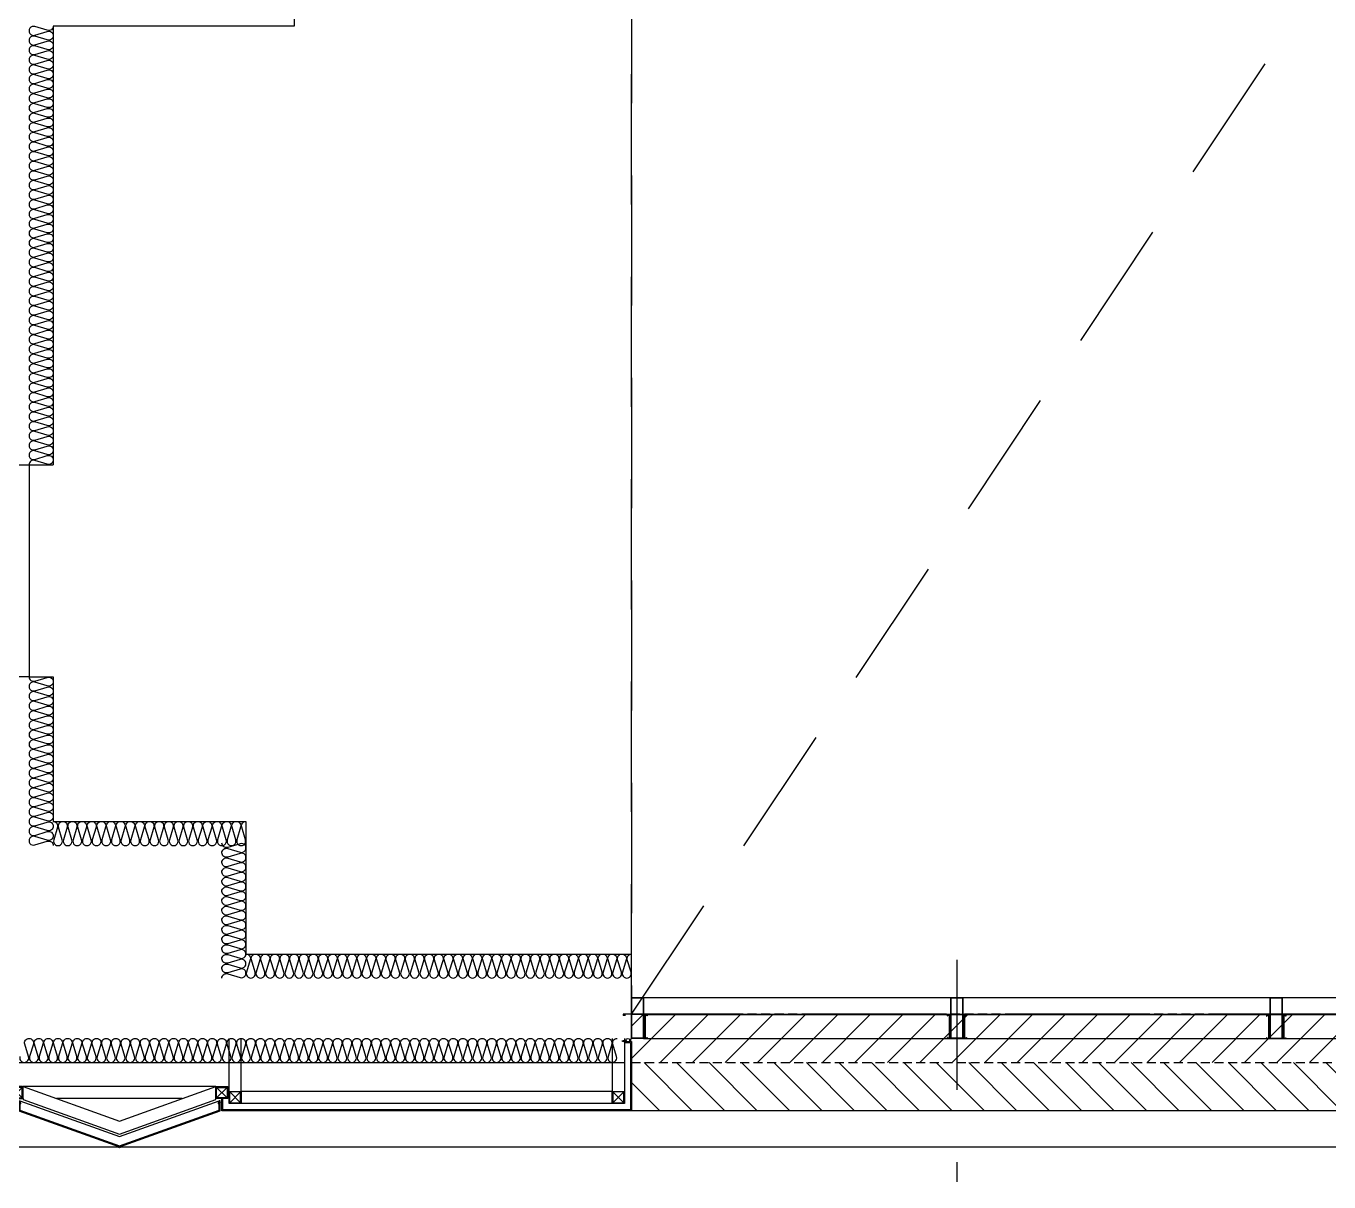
# Model space of a CAD drawing. Header units: millimetres. Extents: x 49154 to 181784, y 28275 to 149577.
# Drawn here: x 101941 to 107347, y 106609 to 111405 of the extents above; entities that cross this region are included whole.
import ezdxf

# ---------------------------------------------------------------- set-up
doc = ezdxf.new("R2010")
doc.units = ezdxf.units.MM
doc.header["$LTSCALE"] = 300
for name, pattern in [('CENTERX2', [4, 2.5, -0.5, 0.5, -0.5]), ('HID', [2.8, 1.8, -1]), ('HIDDEN2', [0.1875, 0.125, -0.0625])]:
    doc.linetypes.add(name, pattern=pattern)
for name, color, linetype in [('6FIN', 6, 'Continuous'), ('A-ELE-8', 8, 'Continuous'), ('A-ETC-GEN', 253, 'HIDDEN2'), ('A-FIN', 6, 'Continuous'), ('A-FIN-8', 8, 'Continuous'), ('A-그릴', 4, 'Continuous'), ('A-하지철물', 55, 'Continuous'), ('alucobond', 4, 'Continuous'), ('ISL', 251, 'Continuous'), ('loco_SCR', 1, 'Continuous'), ('mold', 4, 'Continuous'), ('OPEN', 1, 'HID'), ('SCREW', 6, 'Continuous'), ('SHEET', 6, 'Continuous'), ('도면층1', 3, 'Continuous'), ('보(girder)', 7, 'HID'), ('복합판넬', 6, 'Continuous'), ('코킹', 191, 'Continuous'), ('트랜치', 8, 'Continuous')]:
    doc.layers.add(name, color=color, linetype=linetype)

# ---------------------------------------------------------------- blocks, each defined once
blk = doc.blocks.new('EX-850-1')
at = {"layer": '6FIN', "elevation": 0}
for points in [[(3.2, 204.1), (46.8, 204.1, 0.414214), (50, 207.3), (50, 250.9, 0.414214), (46.8, 254.1), (3.2, 254.1, 0.414214), (0, 250.9), (0, 207.3, 0.414214)], [(896.8, 204.1), (853.2, 204.1, -0.414214), (850, 207.3), (850, 250.9, -0.414214), (853.2, 254.1), (896.8, 254.1, -0.414214), (900, 250.9), (900, 207.3, -0.414214)]]:
    blk.add_lwpolyline(points, format="xyb", close=True, dxfattribs=at)
at = {"layer": 'A-하지철물'}
for p, q in [((850, 254.1), (50, 254.1)), ((710.9, 204.1), (189.1, 204.1))]:
    blk.add_line(p, q, dxfattribs=at)
at = {"layer": 'A-하지철물', "elevation": 0}
for points in [[(49.9, 254.1), (450, 110.3), (850.1, 254.1)], [(50, 204.1), (50, 200.9), (450, 57.2), (850, 200.9), (850, 204.1)]]:
    blk.add_lwpolyline(points, dxfattribs=at)
at = {"layer": 'A-하지철물'}
blk.add_circle((450, 4.1), 4.07, dxfattribs=at)
at = {"layer": 'alucobond', "color": 251, "linetype": 'HID', "ltscale": 10}
for p, q in [((30.2, 185.1), (41.5, 185.1)), ((31.5, 182.4), (31.5, 187.8)), ((31.5, 186.6), (39.5, 186.6)), ((31.5, 183.6), (39.5, 183.6)), ((32, 189.3), (32.5, 189.3)), ((32, 180.9), (32.5, 180.9)), ((32.5, 180.9), (32.5, 189.3)), ((38, 182.7), (38, 187.4)), ((39.5, 182.7), (39.5, 187.4)), ((869.8, 185.1), (858.5, 185.1)), ((860.5, 182.7), (860.5, 187.4)), ((868.5, 186.6), (860.5, 186.6)), ((868.5, 183.6), (860.5, 183.6)), ((862, 182.7), (862, 187.4)), ((867.5, 180.9), (867.5, 189.3)), ((868, 189.3), (867.5, 189.3)), ((868, 180.9), (867.5, 180.9)), ((868.5, 182.4), (868.5, 187.8))]:
    blk.add_line(p, q, dxfattribs=at)
at = {"layer": 'alucobond'}
for p, q in [((32.5, 195.1), (36.5, 195.1)), ((867.5, 195.1), (863.5, 195.1))]:
    blk.add_line(p, q, dxfattribs=at)
at = {"layer": 'alucobond', "color": 251, "linetype": 'HID', "ltscale": 10}
for points in [[(32, 189.3), (31.5, 187.8)], [(32, 180.9), (31.5, 182.4)], [(868, 189.3), (868.5, 187.8)], [(868, 180.9), (868.5, 182.4)]]:
    blk.add_lwpolyline(points, dxfattribs=at)
at = {"layer": 'alucobond', "elevation": 0}
for points in [[(32.5, 195.1), (32.5, 154.1), (450, 4.1), (867.5, 154.1), (867.5, 195.1)], [(36.5, 195.1), (36.5, 156.9), (450, 8.3), (863.5, 156.9), (863.5, 195.1)]]:
    blk.add_lwpolyline(points, dxfattribs=at)
at = {"layer": 'alucobond', "color": 251, "linetype": 'HID', "ltscale": 10, "elevation": 0}
blk.add_lwpolyline([(36.5, 195.1), (450, 46.6), (863.5, 195.1)], dxfattribs=at)
at = {"layer": 'alucobond', "color": 251, "linetype": 'HID', "ltscale": 10}
for points in [[(39.5, 186.6, -0.666667), (39.5, 183.6, -1.5)], [(860.5, 186.6, 0.666667), (860.5, 183.6, 1.5)]]:
    blk.add_lwpolyline(points, format="xyb", dxfattribs=at)
for centre, start, end in [((38.7, 187.4), 0, 180), ((38.7, 182.7), 180, 0), ((861.3, 187.4), 0, 180), ((861.3, 182.7), 180, 0)]:
    blk.add_arc(centre, 0.75, start, end, dxfattribs=at)
at = {"layer": 'mold', "color": 4}
for points in [[(25, 204.1), (25, 202.6)], [(875, 204.1), (875, 202.6)]]:
    blk.add_lwpolyline(points, dxfattribs=at)
at = {"layer": 'SHEET', "color": 8}
for p, q in [((46.8, 250.9), (3.2, 207.3)), ((3.2, 250.9), (46.8, 207.3)), ((853.2, 250.9), (896.8, 207.3)), ((896.8, 250.9), (853.2, 207.3))]:
    blk.add_line(p, q, dxfattribs=at)
at = {"layer": 'SHEET', "color": 8, "elevation": 0}
for points in [[(3.2, 207.3), (46.8, 207.3), (46.8, 250.9), (3.2, 250.9)], [(896.8, 207.3), (853.2, 207.3), (853.2, 250.9), (896.8, 250.9)]]:
    blk.add_lwpolyline(points, close=True, dxfattribs=at)
blk = doc.blocks.new('*U124')
at = {"layer": '6FIN'}
blk.add_lwpolyline([(25.3, 50), (-24.7, 50), (-24.7, 0), (25.3, 0)], close=True, dxfattribs=at)
at = {"layer": 'SHEET', "color": 8}
for p, q in [((-22.2, 2.5), (22.8, 47.5)), ((22.8, 2.5), (-22.2, 47.5))]:
    blk.add_line(p, q, dxfattribs=at)
blk.add_lwpolyline([(22.3, 2.3), (-21.7, 2.3, -0.414214), (-22.4, 3), (-22.4, 47, -0.414214), (-21.7, 47.7), (22.3, 47.7, -0.414214), (23, 47), (23, 3, -0.414214)], format="xyb", close=True, dxfattribs=at)
blk = doc.blocks.new('screw-2')
at = {"layer": 'loco_SCR', "linetype": 'CENTERX2'}
blk.add_line((-8.6, 0), (20.1, 0), dxfattribs=at)
at = {"layer": 'loco_SCR'}
for p, q in [((-2.4, 1.6), (-1.7, 3)), ((-0.7, 0.3), (-2.2, 0.8)), ((0, 4), (0, -4)), ((0, 2), (12.5, 2)), ((4.2, 2.5), (2.4, -2.5)), ((5.9, 2.5), (4.1, -2.5)), ((7.6, 2.5), (5.8, -2.5)), ((9.3, 2.5), (7.5, -2.5)), ((11, 2.5), (10.3, 0.5)), ((16, 0), (11.1, 0.8)), ((16, 0), (12.4, -2)), ((16, 0), (12.5, 2)), ((-2.4, -1.6), (-1.7, -3)), ((-0.7, -0.3), (-2.2, -0.8)), ((0, -2), (12.4, -2)), ((9.8, -1), (9.2, -2.5))]:
    blk.add_line(p, q, dxfattribs=at)
for centre, radius, start, end in [((0, 0), 4, 90, 270), ((-2, 1.3), 0.5, 135, 249.90676), ((-2.1, 3.1), 0.393, 352.90945, 75.28993), ((-0.7, 0), 0.262, 273.80758, 86.54792), ((11.1, -0.6), 1.4, 70.8182, 270.52942), ((-2, -1.3), 0.5, 109.98259, 225), ((-2.1, -3), 0.393, 261.9149, 3.48676)]:
    blk.add_arc(centre, radius, start, end, dxfattribs=at)
blk = doc.blocks.new('A$Caf999d5d')
at = {"layer": 'A-FIN'}
for p, q in [((-1, 15), (25, 14.9)), ((3, 19), (29, 18.9)), ((25, 7.4), (25, 14.9)), ((28, 7.4), (25, 7.4)), ((29, 7.4), (25, 7.4)), ((29, 7.4), (29, 18.9))]:
    blk.add_line(p, q, dxfattribs=at)
at = {"layer": '코킹', "color": 1}
blk.add_circle((14.5, 7.5), 7.5, dxfattribs=at)
at = {"layer": '코킹', "color": 1, "extrusion": (0, 0, -1)}
blk.add_ellipse((-1, 7.5), major_axis=(0, 7.5), ratio=0.368706, start_param=0, end_param=3.141604, dxfattribs=at)
at = {"layer": 'SCREW', "xscale": 0.700000000000001, "yscale": 0.700000000000001, "zscale": 0.700000000000001, "rotation": 359.9997454971837}
blk.add_blockref('screw-2', (25, 11.2), dxfattribs=at)
blk = doc.blocks.new('*U168')
at = {"layer": 'A-그릴', "color": 8, "ltscale": 4}
for p, q in [((-512.5, 170), (7387.5, 170)), ((-512.5, 0), (7387.5, 0))]:
    blk.add_line(p, q, dxfattribs=at)
at = {"layer": 'A-그릴', "color": 8}
for p, q in [((-497.5, 170), (7372.5, 170)), ((7372.5, 72.8), (-497.5, 72.8))]:
    blk.add_line(p, q, dxfattribs=at)
at = {"layer": 'A-그릴', "ltscale": 4}
blk.add_lwpolyline([(-512.5, 0), (-512.5, 170), (-562.5, 170), (-562.5, 0), (-512.5, 0)], dxfattribs=at)
for points in [[(-513.7, 1.2), (-513.7, 168.8), (-561.3, 168.8), (-561.3, 1.2)], [(-497.5, 170), (-512.5, 170), (-512.5, 168), (-511, 168), (-511, 168.9), (-506.6, 168.9), (-506.6, 73.9), (-511, 73.9), (-511, 74.8), (-512.5, 74.8), (-512.5, 72.8), (-497.5, 72.8), (-497.5, 76.8), (-498.6, 76.8), (-498.6, 73.9), (-505.5, 73.9), (-505.5, 168.9), (-498.6, 168.9), (-498.6, 166), (-497.5, 166)]]:
    blk.add_lwpolyline(points, close=True, dxfattribs=at)
blk = doc.blocks.new('A$C8678d385')
at = {"layer": 'A-그릴', "ltscale": 4, "elevation": 0}
blk.add_lwpolyline([(65, 220.8), (65, 50.8), (15, 50.8), (15, 220.8), (65, 220.8)], dxfattribs=at)
for points in [[(63.8, 219.6), (63.8, 52), (16.2, 52), (16.2, 219.6)], [(0, 50.8), (15, 50.8), (15, 52.8), (13.5, 52.8), (13.5, 51.9), (9.1, 51.9), (9.1, 146.9), (13.5, 146.9), (13.5, 146), (15, 146), (15, 148), (0, 148), (0, 144), (1.1, 144), (1.1, 146.9), (8, 146.9), (8, 51.9), (1.1, 51.9), (1.1, 54.8), (0, 54.8)], [(80, 50.8), (65, 50.8), (65, 52.8), (66.5, 52.8), (66.5, 51.9), (70.9, 51.9), (70.9, 146.9), (66.5, 146.9), (66.5, 146), (65, 146), (65, 148), (80, 148), (80, 144), (78.9, 144), (78.9, 146.9), (72, 146.9), (72, 51.9), (78.9, 51.9), (78.9, 54.8), (80, 54.8)]]:
    blk.add_lwpolyline(points, close=True, dxfattribs=at)
blk = doc.blocks.new('OA3')
h = blk.add_hatch()
h.set_pattern_fill('ANSI31', color=0, scale=30)
h.set_pattern_definition([(45, (-559210, -330240.02), (-67.351921, 67.351921), [])])
h.paths.add_polyline_path([(8300, -9575), (8300, -9375), (300, -9375), (300, -9575)])
h = blk.add_hatch()
h.set_pattern_fill('ANSI31', color=0, scale=30, angle=90)
h.set_pattern_definition([(135, (226596.06, -871163.21), (-67.351921, -67.351921), [])])
h.paths.add_polyline_path([(8300, -9775), (8300, -9575), (300, -9575), (300, -9775)])
at = {"color": 0, "linetype": 'HID'}
blk.add_line((300, -9375), (4300, -3375), dxfattribs=at)
at = {"color": 0}
for p, q in [((265, -9375), (265, -9380)), ((300, -9375), (265, -9375)), ((265, -9375), (265, -9375)), ((265, -9375), (265, -9375)), ((275, -9380), (265, -9380)), ((265, -9380), (265, -9380)), ((275, -9380), (275, -9380)), ((300, -9375), (8300, -9375)), ((300, -9375), (8300, -9375)), ((300, -9375), (300, -9375)), ((300, -9375), (8300, -9375)), ((300, -9375), (8300, -9375)), ((300, -9375), (300, -9375)), ((300, -9375), (300, -9375)), ((300, -9375), (300, -9375)), ((300, -9375), (300, -9375))]:
    blk.add_line(p, q, dxfattribs=at)
at = {"color": 0, "linetype": 'HID'}
for points in [[(300, -3375), (300, -9375), (8300, -9375), (8300, -3375)], [(300, -3375), (8300, -3375), (8300, -9375), (300, -9375)]]:
    blk.add_lwpolyline(points, close=True, dxfattribs=at)
at = {"color": 0}
blk.add_lwpolyline([(300, -9575), (8300, -9575), (8300, -9375), (300, -9375)], close=True, dxfattribs=at)
at = {"color": 0, "elevation": 0}
for points in [[(300, -9375), (300, -9575), (8300, -9575), (8300, -9375)], [(300, -9775), (300, -9575), (8300, -9575), (8300, -9775)]]:
    blk.add_lwpolyline(points, close=True, dxfattribs=at)

msp = doc.modelspace()

# ---------------------------------------------------------------- linework, layer by layer
at = {"layer": 'A-ELE-8', "elevation": 0}
msp.add_lwpolyline([(101753.6, 109585), (101953.6, 109585), (101953.6, 108705), (101753.6, 108705)], close=True, dxfattribs=at)
at = {"layer": 'A-FIN-8', "elevation": 0}
msp.add_lwpolyline([(112453.3, 106905), (103053.6, 106905)], dxfattribs=at)
at = {"layer": 'A-하지철물', "elevation": 0}
for points in [[(104423.6, 107205), (104423.6, 106935), (102783.6, 106935), (102783.6, 107205)], [(104373.6, 107205), (104373.6, 106985), (102833.6, 106985), (102833.6, 107205)]]:
    msp.add_lwpolyline(points, dxfattribs=at)
at = {"layer": 'ISL'}
for p, q in [((101953.6, 109585), (102053.6, 109585)), ((101953.6, 108705), (102053.6, 108705))]:
    msp.add_line(p, q, dxfattribs=at)
at = {"layer": 'ISL', "elevation": 0}
for points in [[(104478.6, 116605), (102153.6, 116605), (102153.6, 112805), (103053.6, 112805), (103053.6, 111405), (102053.6, 111405), (102053.6, 109585)], [(102053.6, 108705), (102053.6, 108105), (102853.6, 108105), (102853.6, 107555), (104453.6, 107555)], [(100611.1, 107105), (104423.6, 107105)]]:
    msp.add_lwpolyline(points, dxfattribs=at)
for points in [[(102053.6, 111405, -0.509267), (102029.3, 111387.3), (101977.8, 111402.7, 1.372593), (101977.8, 111367.3), (102029.3, 111382.7, -0.509267), (102053.6, 111365, -0.509267), (102029.3, 111347.3), (101977.8, 111362.7, 1.372593), (101977.8, 111327.3), (102029.3, 111342.7, -0.509267), (102053.6, 111325, -0.509267), (102029.3, 111307.3), (101977.8, 111322.7, 1.372593), (101977.8, 111287.3), (102029.3, 111302.7, -0.509267), (102053.6, 111285, -0.509267), (102029.3, 111267.3), (101977.8, 111282.7, 1.372593), (101977.8, 111247.3), (102029.3, 111262.7, -0.509267), (102053.6, 111245, -0.509267), (102029.3, 111227.3), (101977.8, 111242.7, 1.372593), (101977.8, 111207.3), (102029.3, 111222.7, -0.509267), (102053.6, 111205, -0.509267), (102029.3, 111187.3), (101977.8, 111202.7, 1.372593), (101977.8, 111167.3), (102029.3, 111182.7, -0.509267), (102053.6, 111165, -0.509267), (102029.3, 111147.3), (101977.8, 111162.7, 1.372593), (101977.8, 111127.3), (102029.3, 111142.7, -0.509267), (102053.6, 111125, -0.509267), (102029.3, 111107.3), (101977.8, 111122.7, 1.372593), (101977.8, 111087.3), (102029.3, 111102.7, -0.509267), (102053.6, 111085, -0.509267), (102029.3, 111067.3), (101977.8, 111082.7, 1.372593), (101977.8, 111047.3), (102029.3, 111062.7, -0.509267), (102053.6, 111045, -0.509267), (102029.3, 111027.3), (101977.8, 111042.7, 1.372593), (101977.8, 111007.3), (102029.3, 111022.7, -0.509267), (102053.6, 111005, -0.509267), (102029.3, 110987.3), (101977.8, 111002.7, 1.372593), (101977.8, 110967.3), (102029.3, 110982.7, -0.509267), (102053.6, 110965, -0.509267), (102029.3, 110947.3), (101977.8, 110962.7, 1.372593), (101977.8, 110927.3), (102029.3, 110942.7, -0.509267), (102053.6, 110925, -0.509267), (102029.3, 110907.3), (101977.8, 110922.7, 1.372593), (101977.8, 110887.3), (102029.3, 110902.7, -0.509267), (102053.6, 110885, -0.509267), (102029.3, 110867.3), (101977.8, 110882.7, 1.372593), (101977.8, 110847.3), (102029.3, 110862.7, -0.509267), (102053.6, 110845, -0.509267), (102029.3, 110827.3), (101977.8, 110842.7, 1.372593), (101977.8, 110807.3), (102029.3, 110822.7, -0.509267), (102053.6, 110805, -0.509267), (102029.3, 110787.3), (101977.8, 110802.7, 1.372593), (101977.8, 110767.3), (102029.3, 110782.7, -0.509267), (102053.6, 110765, -0.509267), (102029.3, 110747.3), (101977.8, 110762.7, 1.372593), (101977.8, 110727.3), (102029.3, 110742.7, -0.509267), (102053.6, 110725, -0.509267), (102029.3, 110707.3), (101977.8, 110722.7, 1.372593), (101977.8, 110687.3), (102029.3, 110702.7, -0.509267), (102053.6, 110685, -0.509267), (102029.3, 110667.3), (101977.8, 110682.7, 1.372593), (101977.8, 110647.3), (102029.3, 110662.7, -0.509267), (102053.6, 110645, -0.509267), (102029.3, 110627.3), (101977.8, 110642.7, 1.372593), (101977.8, 110607.3), (102029.3, 110622.7, -0.509267), (102053.6, 110605, -0.509267), (102029.3, 110587.3), (101977.8, 110602.7, 1.372593), (101977.8, 110567.3), (102029.3, 110582.7, -0.509267), (102053.6, 110565, -0.509267), (102029.3, 110547.3), (101977.8, 110562.7, 1.372593), (101977.8, 110527.3), (102029.3, 110542.7, -0.509267), (102053.6, 110525, -0.509267), (102029.3, 110507.3), (101977.8, 110522.7, 1.372593), (101977.8, 110487.3), (102029.3, 110502.7, -0.509267), (102053.6, 110485, -0.509267), (102029.3, 110467.3), (101977.8, 110482.7, 1.372593), (101977.8, 110447.3), (102029.3, 110462.7, -0.509267), (102053.6, 110445, -0.509267), (102029.3, 110427.3), (101977.8, 110442.7, 1.372593), (101977.8, 110407.3), (102029.3, 110422.7, -0.509267), (102053.6, 110405, -0.509267), (102029.3, 110387.3), (101977.8, 110402.7, 1.372593), (101977.8, 110367.3), (102029.3, 110382.7, -0.509267), (102053.6, 110365, -0.509267), (102029.3, 110347.3), (101977.8, 110362.7, 1.372593), (101977.8, 110327.3), (102029.3, 110342.7, -0.509267), (102053.6, 110325, -0.509267), (102029.3, 110307.3), (101977.8, 110322.7, 1.372593), (101977.8, 110287.3), (102029.3, 110302.7, -0.509267), (102053.6, 110285, -0.509267), (102029.3, 110267.3), (101977.8, 110282.7, 1.372593), (101977.8, 110247.3), (102029.3, 110262.7, -0.509267), (102053.6, 110245, -0.509267), (102029.3, 110227.3), (101977.8, 110242.7, 1.372593), (101977.8, 110207.3), (102029.3, 110222.7, -0.509267), (102053.6, 110205, -0.509267), (102029.3, 110187.3), (101977.8, 110202.7, 1.372593), (101977.8, 110167.3), (102029.3, 110182.7, -0.509267), (102053.6, 110165, -0.509267), (102029.3, 110147.3), (101977.8, 110162.7, 1.372593), (101977.8, 110127.3), (102029.3, 110142.7, -0.509267), (102053.6, 110125, -0.509267), (102029.3, 110107.3), (101977.8, 110122.7, 1.372593), (101977.8, 110087.3), (102029.3, 110102.7, -0.509267), (102053.6, 110085, -0.509267), (102029.3, 110067.3), (101977.8, 110082.7, 1.372593), (101977.8, 110047.3), (102029.3, 110062.7, -0.509267), (102053.6, 110045, -0.509267), (102029.3, 110027.3), (101977.8, 110042.7, 1.372593), (101977.8, 110007.3), (102029.3, 110022.7, -0.509267), (102053.6, 110005, -0.509267), (102029.3, 109987.3), (101977.8, 110002.7, 1.372593), (101977.8, 109967.3), (102029.3, 109982.7, -0.509267), (102053.6, 109965, -0.509267), (102029.3, 109947.3), (101977.8, 109962.7, 1.372593), (101977.8, 109927.3), (102029.3, 109942.7, -0.509267), (102053.6, 109925, -0.509267), (102029.3, 109907.3), (101977.8, 109922.7, 1.372593), (101977.8, 109887.3), (102029.3, 109902.7, -0.509267), (102053.6, 109885, -0.509267), (102029.3, 109867.3), (101977.8, 109882.7, 1.372593), (101977.8, 109847.3), (102029.3, 109862.7, -0.509267), (102053.6, 109845, -0.509267), (102029.3, 109827.3), (101977.8, 109842.7, 1.372593), (101977.8, 109807.3), (102029.3, 109822.7, -0.509267), (102053.6, 109805, -0.509267), (102029.3, 109787.3), (101977.8, 109802.7, 1.372593), (101977.8, 109767.3), (102029.3, 109782.7, -0.509267), (102053.6, 109765, -0.509267), (102029.3, 109747.3), (101977.8, 109762.7, 1.372593), (101977.8, 109727.3), (102029.3, 109742.7, -0.509267), (102053.6, 109725, -0.509267), (102029.3, 109707.3), (101977.8, 109722.7, 1.372593), (101977.8, 109687.3), (102029.3, 109702.7, -0.509267), (102053.6, 109685, -0.509267), (102029.3, 109667.3), (101977.8, 109682.7, 1.372593), (101977.8, 109647.3), (102029.3, 109662.7, -0.509267), (102053.6, 109645, -0.509267), (102029.3, 109627.3), (101977.8, 109642.7, 1.372593), (101977.8, 109607.3), (102029.3, 109622.7, -0.509267), (102053.6, 109605, -0.509267), (102029.3, 109587.3), (101977.8, 109602.7, 0.508361), (101953.6, 109585, 0.508361)], [(101953.6, 108705, 0.509039), (101977.8, 108687.3), (102029.3, 108702.7, -0.509267), (102053.6, 108685, -0.509267), (102029.3, 108667.3), (101977.8, 108682.7, 1.372593), (101977.8, 108647.3), (102029.3, 108662.7, -0.509267), (102053.6, 108645, -0.509267), (102029.3, 108627.3), (101977.8, 108642.7, 1.372593), (101977.8, 108607.3), (102029.3, 108622.7, -0.509267), (102053.6, 108605, -0.509267), (102029.3, 108587.3), (101977.8, 108602.7, 1.372593), (101977.8, 108567.3), (102029.3, 108582.7, -0.509267), (102053.6, 108565, -0.509267), (102029.3, 108547.3), (101977.8, 108562.7, 1.372593), (101977.8, 108527.3), (102029.3, 108542.7, -0.509267), (102053.6, 108525, -0.509267), (102029.3, 108507.3), (101977.8, 108522.7, 1.372593), (101977.8, 108487.3), (102029.3, 108502.7, -0.509267), (102053.6, 108485, -0.509267), (102029.3, 108467.3), (101977.8, 108482.7, 1.372593), (101977.8, 108447.3), (102029.3, 108462.7, -0.509267), (102053.6, 108445, -0.509267), (102029.3, 108427.3), (101977.8, 108442.7, 1.372593), (101977.8, 108407.3), (102029.3, 108422.7, -0.509267), (102053.6, 108405, -0.509267), (102029.3, 108387.3), (101977.8, 108402.7, 1.372593), (101977.8, 108367.3), (102029.3, 108382.7, -0.509267), (102053.6, 108365, -0.509267), (102029.3, 108347.3), (101977.8, 108362.7, 1.372593), (101977.8, 108327.3), (102029.3, 108342.7, -0.509267), (102053.6, 108325, -0.509267), (102029.3, 108307.3), (101977.8, 108322.7, 1.372593), (101977.8, 108287.3), (102029.3, 108302.7, -0.509267), (102053.6, 108285, -0.509267), (102029.3, 108267.3), (101977.8, 108282.7, 1.372593), (101977.8, 108247.3), (102029.3, 108262.7, -0.509267), (102053.6, 108245, -0.509267), (102029.3, 108227.3), (101977.8, 108242.7, 1.372593), (101977.8, 108207.3), (102029.3, 108222.7, -0.509267), (102053.6, 108205, -0.509267), (102029.3, 108187.3), (101977.8, 108202.7, 1.372593), (101977.8, 108167.3), (102029.3, 108182.7, -0.509267), (102053.6, 108165, -0.509267), (102029.3, 108147.3), (101977.8, 108162.7, 1.372593), (101977.8, 108127.3), (102029.3, 108142.7, -0.509267), (102053.6, 108125, -0.509267), (102029.3, 108107.3), (101977.8, 108122.7, 1.372593), (101977.8, 108087.3), (102029.3, 108102.7, -0.509267), (102053.6, 108085, -0.509267), (102029.3, 108067.3), (101977.8, 108082.7, 1.372593), (101977.8, 108047.3), (102029.3, 108062.7, -0.509267), (102053.6, 108045, -0.509267), (102029.3, 108027.3), (101977.8, 108042.7, 1.372593), (101977.8, 108007.3), (102029.3, 108022.7, -0.509267), (102053.6, 108005)], [(102053.6, 108105, -0.509267), (102071.3, 108080.8), (102055.9, 108029.3, 1.372593), (102091.3, 108029.3), (102075.9, 108080.8, -0.509267), (102093.6, 108105, -0.509267), (102111.3, 108080.8), (102095.9, 108029.3, 1.372593), (102131.3, 108029.3), (102115.9, 108080.8, -0.509267), (102133.6, 108105, -0.509267), (102151.3, 108080.8), (102135.9, 108029.3, 1.372593), (102171.3, 108029.3), (102155.9, 108080.8, -0.509267), (102173.6, 108105, -0.509267), (102191.3, 108080.8), (102175.9, 108029.3, 1.372593), (102211.3, 108029.3), (102195.9, 108080.8, -0.509267), (102213.6, 108105, -0.509267), (102231.3, 108080.8), (102215.9, 108029.3, 1.372593), (102251.3, 108029.3), (102235.9, 108080.8, -0.509267), (102253.6, 108105, -0.509267), (102271.3, 108080.8), (102255.9, 108029.3, 1.372593), (102291.3, 108029.3), (102275.9, 108080.8, -0.509267), (102293.6, 108105, -0.509267), (102311.3, 108080.8), (102295.9, 108029.3, 1.372593), (102331.3, 108029.3), (102315.9, 108080.8, -0.509267), (102333.6, 108105, -0.509267), (102351.3, 108080.8), (102335.9, 108029.3, 1.372593), (102371.3, 108029.3), (102355.9, 108080.8, -0.509267), (102373.6, 108105, -0.509267), (102391.3, 108080.8), (102375.9, 108029.3, 1.372593), (102411.3, 108029.3), (102395.9, 108080.8, -0.509267), (102413.6, 108105, -0.509267), (102431.3, 108080.8), (102415.9, 108029.3, 1.372593), (102451.3, 108029.3), (102435.9, 108080.8, -0.509267), (102453.6, 108105, -0.509267), (102471.3, 108080.8), (102455.9, 108029.3, 1.372593), (102491.3, 108029.3), (102475.9, 108080.8, -0.509267), (102493.6, 108105, -0.509267), (102511.3, 108080.8), (102495.9, 108029.3, 1.372593), (102531.3, 108029.3), (102515.9, 108080.8, -0.509267), (102533.6, 108105, -0.509267), (102551.3, 108080.8), (102535.9, 108029.3, 1.372593), (102571.3, 108029.3), (102555.9, 108080.8, -0.509267), (102573.6, 108105, -0.509267), (102591.3, 108080.8), (102575.9, 108029.3, 1.372593), (102611.3, 108029.3), (102595.9, 108080.8, -0.509267), (102613.6, 108105, -0.509267), (102631.3, 108080.8), (102615.9, 108029.3, 1.372593), (102651.3, 108029.3), (102635.9, 108080.8, -0.509267), (102653.6, 108105, -0.509267), (102671.3, 108080.8), (102655.9, 108029.3, 1.372593), (102691.3, 108029.3), (102675.9, 108080.8, -0.509267), (102693.6, 108105, -0.509267), (102711.3, 108080.8), (102695.9, 108029.3, 1.372593), (102731.3, 108029.3), (102715.9, 108080.8, -0.509267), (102733.6, 108105, -0.509267), (102751.3, 108080.8), (102735.9, 108029.3, 1.372593), (102771.3, 108029.3), (102755.9, 108080.8, -0.509267), (102773.6, 108105, -0.509267), (102791.3, 108080.8), (102775.9, 108029.3, 1.372593), (102811.3, 108029.3), (102795.9, 108080.8, -0.509267), (102813.6, 108105, -0.509267), (102831.3, 108080.8), (102815.9, 108029.3, 1.372593), (102851.3, 108029.3), (102835.9, 108080.8, -0.5087), (102853.6, 108105, -0.5087)], [(102753.6, 107455, -0.509267), (102777.8, 107472.7), (102829.3, 107457.4, 1.372593), (102829.3, 107492.7), (102777.8, 107477.4, -0.509267), (102753.6, 107495, -0.509267), (102777.8, 107512.7), (102829.3, 107497.4, 1.372593), (102829.3, 107532.7), (102777.8, 107517.4, -0.509267), (102753.6, 107535, -0.509267), (102777.8, 107552.7), (102829.3, 107537.4, 1.372593), (102829.3, 107572.7), (102777.8, 107557.4, -0.509267), (102753.6, 107575, -0.509267), (102777.8, 107592.7), (102829.3, 107577.4, 1.372593), (102829.3, 107612.7), (102777.8, 107597.4, -0.509267), (102753.6, 107615, -0.509267), (102777.8, 107632.7), (102829.3, 107617.4, 1.372593), (102829.3, 107652.7), (102777.8, 107637.4, -0.509267), (102753.6, 107655, -0.509267), (102777.8, 107672.7), (102829.3, 107657.4, 1.372593), (102829.3, 107692.7), (102777.8, 107677.4, -0.509267), (102753.6, 107695, -0.509267), (102777.8, 107712.7), (102829.3, 107697.4, 1.372593), (102829.3, 107732.7), (102777.8, 107717.4, -0.509267), (102753.6, 107735, -0.509267), (102777.8, 107752.7), (102829.3, 107737.4, 1.372593), (102829.3, 107772.7), (102777.8, 107757.4, -0.509267), (102753.6, 107775, -0.509267), (102777.8, 107792.7), (102829.3, 107777.4, 1.372593), (102829.3, 107812.7), (102777.8, 107797.4, -0.509267), (102753.6, 107815, -0.509267), (102777.8, 107832.7), (102829.3, 107817.4, 1.372593), (102829.3, 107852.7), (102777.8, 107837.4, -0.509267), (102753.6, 107855, -0.509267), (102777.8, 107872.7), (102829.3, 107857.4, 1.372593), (102829.3, 107892.7), (102777.8, 107877.4, -0.509267), (102753.6, 107895, -0.509267), (102777.8, 107912.7), (102829.3, 107897.4, 1.372593), (102829.3, 107932.7), (102777.8, 107917.4, -0.509267), (102753.6, 107935, -0.509267), (102777.8, 107952.7), (102829.3, 107937.4, 1.372593), (102829.3, 107972.7), (102777.8, 107957.4, -0.509267), (102753.6, 107975, -0.509267), (102777.8, 107992.7), (102829.3, 107977.4, 1.372593), (102829.3, 108012.7), (102777.8, 107997.4, -0.509267), (102753.6, 108015)], [(102853.6, 107555, -0.509267), (102871.3, 107530.8), (102855.9, 107479.3, 1.372593), (102891.3, 107479.3), (102875.9, 107530.8, -0.509267), (102893.6, 107555, -0.509267), (102911.3, 107530.8), (102895.9, 107479.3, 1.372593), (102931.3, 107479.3), (102915.9, 107530.8, -0.509267), (102933.6, 107555, -0.509267), (102951.3, 107530.8), (102935.9, 107479.3, 1.372593), (102971.3, 107479.3), (102955.9, 107530.8, -0.509267), (102973.6, 107555, -0.509267), (102991.3, 107530.8), (102975.9, 107479.3, 1.372593), (103011.3, 107479.3), (102995.9, 107530.8, -0.509267), (103013.6, 107555, -0.509267), (103031.3, 107530.8), (103015.9, 107479.3, 1.372593), (103051.3, 107479.3), (103035.9, 107530.8, -0.509267), (103053.6, 107555, -0.509267), (103071.3, 107530.8), (103055.9, 107479.3, 1.372593), (103091.3, 107479.3), (103075.9, 107530.8, -0.509267), (103093.6, 107555, -0.509267), (103111.3, 107530.8), (103095.9, 107479.3, 1.372593), (103131.3, 107479.3), (103115.9, 107530.8, -0.509267), (103133.6, 107555, -0.509267), (103151.3, 107530.8), (103135.9, 107479.3, 1.372593), (103171.3, 107479.3), (103155.9, 107530.8, -0.509267), (103173.6, 107555, -0.509267), (103191.3, 107530.8), (103175.9, 107479.3, 1.372593), (103211.3, 107479.3), (103195.9, 107530.8, -0.509267), (103213.6, 107555, -0.509267), (103231.3, 107530.8), (103215.9, 107479.3, 1.372593), (103251.3, 107479.3), (103235.9, 107530.8, -0.509267), (103253.6, 107555, -0.509267), (103271.3, 107530.8), (103255.9, 107479.3, 1.372593), (103291.3, 107479.3), (103275.9, 107530.8, -0.509267), (103293.6, 107555, -0.509267), (103311.3, 107530.8), (103295.9, 107479.3, 1.372593), (103331.3, 107479.3), (103315.9, 107530.8, -0.509267), (103333.6, 107555, -0.509267), (103351.3, 107530.8), (103335.9, 107479.3, 1.372593), (103371.3, 107479.3), (103355.9, 107530.8, -0.509267), (103373.6, 107555, -0.509267), (103391.3, 107530.8), (103375.9, 107479.3, 1.372593), (103411.3, 107479.3), (103395.9, 107530.8, -0.509267), (103413.6, 107555, -0.509267), (103431.3, 107530.8), (103415.9, 107479.3, 1.372593), (103451.3, 107479.3), (103435.9, 107530.8, -0.509267), (103453.6, 107555, -0.509267), (103471.3, 107530.8), (103455.9, 107479.3, 1.372593), (103491.3, 107479.3), (103475.9, 107530.8, -0.509267), (103493.6, 107555, -0.509267), (103511.3, 107530.8), (103495.9, 107479.3, 1.372593), (103531.3, 107479.3), (103515.9, 107530.8, -0.509267), (103533.6, 107555, -0.509267), (103551.3, 107530.8), (103535.9, 107479.3, 1.372593), (103571.3, 107479.3), (103555.9, 107530.8, -0.509267), (103573.6, 107555, -0.509267), (103591.3, 107530.8), (103575.9, 107479.3, 1.372593), (103611.3, 107479.3), (103595.9, 107530.8, -0.509267), (103613.6, 107555, -0.509267), (103631.3, 107530.8), (103615.9, 107479.3, 1.372593), (103651.3, 107479.3), (103635.9, 107530.8, -0.509267), (103653.6, 107555, -0.509267), (103671.3, 107530.8), (103655.9, 107479.3, 1.372593), (103691.3, 107479.3), (103675.9, 107530.8, -0.509267), (103693.6, 107555, -0.509267), (103711.3, 107530.8), (103695.9, 107479.3, 1.372593), (103731.3, 107479.3), (103715.9, 107530.8, -0.509267), (103733.6, 107555, -0.509267), (103751.3, 107530.8), (103735.9, 107479.3, 1.372593), (103771.3, 107479.3), (103755.9, 107530.8, -0.509267), (103773.6, 107555, -0.509267), (103791.3, 107530.8), (103775.9, 107479.3, 1.372593), (103811.3, 107479.3), (103795.9, 107530.8, -0.509267), (103813.6, 107555, -0.509267), (103831.3, 107530.8), (103815.9, 107479.3, 1.372593), (103851.3, 107479.3), (103835.9, 107530.8, -0.509267), (103853.6, 107555, -0.509267), (103871.3, 107530.8), (103855.9, 107479.3, 1.372593), (103891.3, 107479.3), (103875.9, 107530.8, -0.509267), (103893.6, 107555, -0.509267), (103911.3, 107530.8), (103895.9, 107479.3, 1.372593), (103931.3, 107479.3), (103915.9, 107530.8, -0.509267), (103933.6, 107555, -0.509267), (103951.3, 107530.8), (103935.9, 107479.3, 1.372593), (103971.3, 107479.3), (103955.9, 107530.8, -0.509267), (103973.6, 107555, -0.509267), (103991.3, 107530.8), (103975.9, 107479.3, 1.372593), (104011.3, 107479.3), (103995.9, 107530.8, -0.509267), (104013.6, 107555, -0.509267), (104031.3, 107530.8), (104015.9, 107479.3, 1.372593), (104051.3, 107479.3), (104035.9, 107530.8, -0.509267), (104053.6, 107555, -0.509267), (104071.3, 107530.8), (104055.9, 107479.3, 1.372593), (104091.3, 107479.3), (104075.9, 107530.8, -0.509267), (104093.6, 107555, -0.509267), (104111.3, 107530.8), (104095.9, 107479.3, 1.372593), (104131.3, 107479.3), (104115.9, 107530.8, -0.509267), (104133.6, 107555, -0.509267), (104151.3, 107530.8), (104135.9, 107479.3, 1.372593), (104171.3, 107479.3), (104155.9, 107530.8, -0.509267), (104173.6, 107555, -0.509267), (104191.3, 107530.8), (104175.9, 107479.3, 1.372593), (104211.3, 107479.3), (104195.9, 107530.8, -0.509267), (104213.6, 107555, -0.509267), (104231.3, 107530.8), (104215.9, 107479.3, 1.372593), (104251.3, 107479.3), (104235.9, 107530.8, -0.509267), (104253.6, 107555, -0.509267), (104271.3, 107530.8), (104255.9, 107479.3, 1.372593), (104291.3, 107479.3), (104275.9, 107530.8, -0.509267), (104293.6, 107555, -0.509267), (104311.3, 107530.8), (104295.9, 107479.3, 1.372593), (104331.3, 107479.3), (104315.9, 107530.8, -0.509267), (104333.6, 107555, -0.509267), (104351.3, 107530.8), (104335.9, 107479.3, 1.372593), (104371.3, 107479.3), (104355.9, 107530.8, -0.509267), (104373.6, 107555, -0.509267), (104391.3, 107530.8), (104375.9, 107479.3, 1.372593), (104411.3, 107479.3), (104395.9, 107530.8, -0.509267), (104413.6, 107555, -0.509267), (104431.3, 107530.8), (104415.9, 107479.3, 1.372593), (104451.3, 107479.3), (104435.9, 107530.8, -0.508927), (104453.6, 107555, -0.508927)], [(101915.9, 107129.3, 1.372593), (101951.3, 107129.3), (101935.9, 107180.8, -0.509267), (101953.6, 107205, -0.509267), (101971.3, 107180.8), (101955.9, 107129.3, 1.372593), (101991.3, 107129.3), (101975.9, 107180.8, -0.509267), (101993.6, 107205, -0.509267), (102011.3, 107180.8), (101995.9, 107129.3, 1.372593), (102031.3, 107129.3), (102015.9, 107180.8, -0.509267), (102033.6, 107205, -0.509267), (102051.3, 107180.8), (102035.9, 107129.3, 1.372593), (102071.3, 107129.3), (102055.9, 107180.8, -0.509267), (102073.6, 107205, -0.509267), (102091.3, 107180.8), (102075.9, 107129.3, 1.372593), (102111.3, 107129.3), (102095.9, 107180.8, -0.509267), (102113.6, 107205, -0.509267), (102131.3, 107180.8), (102115.9, 107129.3, 1.372593), (102151.3, 107129.3), (102135.9, 107180.8, -0.509267), (102153.6, 107205, -0.509267), (102171.3, 107180.8), (102155.9, 107129.3, 1.372593), (102191.3, 107129.3), (102175.9, 107180.8, -0.509267), (102193.6, 107205, -0.509267), (102211.3, 107180.8), (102195.9, 107129.3, 1.372593), (102231.3, 107129.3), (102215.9, 107180.8, -0.509267), (102233.6, 107205, -0.509267), (102251.3, 107180.8), (102235.9, 107129.3, 1.372593), (102271.3, 107129.3), (102255.9, 107180.8, -0.509267), (102273.6, 107205, -0.509267), (102291.3, 107180.8), (102275.9, 107129.3, 1.372593), (102311.3, 107129.3), (102295.9, 107180.8, -0.509267), (102313.6, 107205, -0.509267), (102331.3, 107180.8), (102315.9, 107129.3, 1.372593), (102351.3, 107129.3), (102335.9, 107180.8, -0.509267), (102353.6, 107205, -0.509267), (102371.3, 107180.8), (102355.9, 107129.3, 1.372593), (102391.3, 107129.3), (102375.9, 107180.8, -0.509267), (102393.6, 107205, -0.509267), (102411.3, 107180.8), (102395.9, 107129.3, 1.372593), (102431.3, 107129.3), (102415.9, 107180.8, -0.509267), (102433.6, 107205, -0.509267), (102451.3, 107180.8), (102435.9, 107129.3, 1.372593), (102471.3, 107129.3), (102455.9, 107180.8, -0.509267), (102473.6, 107205, -0.509267), (102491.3, 107180.8), (102475.9, 107129.3, 1.372593), (102511.3, 107129.3), (102495.9, 107180.8, -0.509267), (102513.6, 107205, -0.509267), (102531.3, 107180.8), (102515.9, 107129.3, 1.372593), (102551.3, 107129.3), (102535.9, 107180.8, -0.509267), (102553.6, 107205, -0.509267), (102571.3, 107180.8), (102555.9, 107129.3, 1.372593), (102591.3, 107129.3), (102575.9, 107180.8, -0.509267), (102593.6, 107205, -0.509267), (102611.3, 107180.8), (102595.9, 107129.3, 1.372593), (102631.3, 107129.3), (102615.9, 107180.8, -0.509267), (102633.6, 107205, -0.509267), (102651.3, 107180.8), (102635.9, 107129.3, 1.372593), (102671.3, 107129.3), (102655.9, 107180.8, -0.509267), (102673.6, 107205, -0.509267), (102691.3, 107180.8), (102675.9, 107129.3, 1.372593), (102711.3, 107129.3), (102695.9, 107180.8, -0.509267), (102713.6, 107205, -0.509267), (102731.3, 107180.8), (102715.9, 107129.3, 1.372593), (102751.3, 107129.3), (102735.9, 107180.8, -0.509267), (102753.6, 107205, -0.509267), (102771.3, 107180.8), (102755.9, 107129.3, 1.372593), (102791.3, 107129.3), (102775.9, 107180.8, -0.509267), (102793.6, 107205, -0.509267), (102811.3, 107180.8), (102795.9, 107129.3, 1.372593), (102831.3, 107129.3), (102815.9, 107180.8, -0.509267), (102833.6, 107205, -0.509267), (102851.3, 107180.8), (102835.9, 107129.3, 1.372593), (102871.3, 107129.3), (102855.9, 107180.8, -0.509267), (102873.6, 107205, -0.509267), (102891.3, 107180.8), (102875.9, 107129.3, 1.372593), (102911.3, 107129.3), (102895.9, 107180.8, -0.509267), (102913.6, 107205, -0.509267), (102931.3, 107180.8), (102915.9, 107129.3, 1.372593), (102951.3, 107129.3), (102935.9, 107180.8, -0.509267), (102953.6, 107205, -0.509267), (102971.3, 107180.8), (102955.9, 107129.3, 1.372593), (102991.3, 107129.3), (102975.9, 107180.8, -0.509267), (102993.6, 107205, -0.509267), (103011.3, 107180.8), (102995.9, 107129.3, 1.372593), (103031.3, 107129.3), (103015.9, 107180.8, -0.509267), (103033.6, 107205, -0.509267), (103051.3, 107180.8), (103035.9, 107129.3, 1.372593), (103071.3, 107129.3), (103055.9, 107180.8, -0.509267), (103073.6, 107205, -0.509267), (103091.3, 107180.8), (103075.9, 107129.3, 1.372593), (103111.3, 107129.3), (103095.9, 107180.8, -0.509267), (103113.6, 107205, -0.509267), (103131.3, 107180.8), (103115.9, 107129.3, 1.372593), (103151.3, 107129.3), (103135.9, 107180.8, -0.509267), (103153.6, 107205, -0.509267), (103171.3, 107180.8), (103155.9, 107129.3, 1.372593), (103191.3, 107129.3), (103175.9, 107180.8, -0.509267), (103193.6, 107205, -0.509267), (103211.3, 107180.8), (103195.9, 107129.3, 1.372593), (103231.3, 107129.3), (103215.9, 107180.8, -0.509267), (103233.6, 107205, -0.509267), (103251.3, 107180.8), (103235.9, 107129.3, 1.372593), (103271.3, 107129.3), (103255.9, 107180.8, -0.509267), (103273.6, 107205, -0.509267), (103291.3, 107180.8), (103275.9, 107129.3, 1.372593), (103311.3, 107129.3), (103295.9, 107180.8, -0.509267), (103313.6, 107205, -0.509267), (103331.3, 107180.8), (103315.9, 107129.3, 1.372593), (103351.3, 107129.3), (103335.9, 107180.8, -0.509267), (103353.6, 107205, -0.509267), (103371.3, 107180.8), (103355.9, 107129.3, 1.372593), (103391.3, 107129.3), (103375.9, 107180.8, -0.509267), (103393.6, 107205, -0.509267), (103411.3, 107180.8), (103395.9, 107129.3, 1.372593), (103431.3, 107129.3), (103415.9, 107180.8, -0.509267), (103433.6, 107205, -0.509267), (103451.3, 107180.8), (103435.9, 107129.3, 1.372593), (103471.3, 107129.3), (103455.9, 107180.8, -0.509267), (103473.6, 107205, -0.509267), (103491.3, 107180.8), (103475.9, 107129.3, 1.372593), (103511.3, 107129.3), (103495.9, 107180.8, -0.509267), (103513.6, 107205, -0.509267), (103531.3, 107180.8), (103515.9, 107129.3, 1.372593), (103551.3, 107129.3), (103535.9, 107180.8, -0.509267), (103553.6, 107205, -0.509267), (103571.3, 107180.8), (103555.9, 107129.3, 1.372593), (103591.3, 107129.3), (103575.9, 107180.8, -0.509267), (103593.6, 107205, -0.509267), (103611.3, 107180.8), (103595.9, 107129.3, 1.372593), (103631.3, 107129.3), (103615.9, 107180.8, -0.509267), (103633.6, 107205, -0.509267), (103651.3, 107180.8), (103635.9, 107129.3, 1.372593), (103671.3, 107129.3), (103655.9, 107180.8, -0.509267), (103673.6, 107205, -0.509267), (103691.3, 107180.8), (103675.9, 107129.3, 1.372593), (103711.3, 107129.3), (103695.9, 107180.8, -0.509267), (103713.6, 107205, -0.509267), (103731.3, 107180.8), (103715.9, 107129.3, 1.372593), (103751.3, 107129.3), (103735.9, 107180.8, -0.509267), (103753.6, 107205, -0.509267), (103771.3, 107180.8), (103755.9, 107129.3, 1.372593), (103791.3, 107129.3), (103775.9, 107180.8, -0.509267), (103793.6, 107205, -0.509267), (103811.3, 107180.8), (103795.9, 107129.3, 1.372593), (103831.3, 107129.3), (103815.9, 107180.8, -0.509267), (103833.6, 107205, -0.509267), (103851.3, 107180.8), (103835.9, 107129.3, 1.372593), (103871.3, 107129.3), (103855.9, 107180.8, -0.509267), (103873.6, 107205, -0.509267), (103891.3, 107180.8), (103875.9, 107129.3, 1.372593), (103911.3, 107129.3), (103895.9, 107180.8, -0.509267), (103913.6, 107205, -0.509267), (103931.3, 107180.8), (103915.9, 107129.3, 1.372593), (103951.3, 107129.3), (103935.9, 107180.8, -0.509267), (103953.6, 107205, -0.509267), (103971.3, 107180.8), (103955.9, 107129.3, 1.372593), (103991.3, 107129.3), (103975.9, 107180.8, -0.509267), (103993.6, 107205, -0.509267), (104011.3, 107180.8), (103995.9, 107129.3, 1.372593), (104031.3, 107129.3), (104015.9, 107180.8, -0.509267), (104033.6, 107205, -0.509267), (104051.3, 107180.8), (104035.9, 107129.3, 1.372593), (104071.3, 107129.3), (104055.9, 107180.8, -0.509267), (104073.6, 107205, -0.509267), (104091.3, 107180.8), (104075.9, 107129.3, 1.372593), (104111.3, 107129.3), (104095.9, 107180.8, -0.509267), (104113.6, 107205, -0.509267), (104131.3, 107180.8), (104115.9, 107129.3, 1.372593), (104151.3, 107129.3), (104135.9, 107180.8, -0.509267), (104153.6, 107205, -0.509267), (104171.3, 107180.8), (104155.9, 107129.3, 1.372593), (104191.3, 107129.3), (104175.9, 107180.8, -0.509267), (104193.6, 107205, -0.509267), (104211.3, 107180.8), (104195.9, 107129.3, 1.372593), (104231.3, 107129.3), (104215.9, 107180.8, -0.509267), (104233.6, 107205, -0.509267), (104251.3, 107180.8), (104235.9, 107129.3, 1.372593), (104271.3, 107129.3), (104255.9, 107180.8, -0.509267), (104273.6, 107205, -0.509267), (104291.3, 107180.8), (104275.9, 107129.3, 1.372593), (104311.3, 107129.3), (104295.9, 107180.8, -0.509267), (104313.6, 107205, -0.509267), (104331.3, 107180.8), (104315.9, 107129.3, 1.372593), (104351.3, 107129.3), (104335.9, 107180.8, -0.509267), (104353.6, 107205, -0.509267), (104371.3, 107180.8), (104355.9, 107129.3, 1.372593), (104391.3, 107129.3), (104375.9, 107180.8, -0.509267), (104393.6, 107205)]]:
    msp.add_lwpolyline(points, format="xyb", dxfattribs=at)
at = {"layer": 'OPEN'}
msp.add_line((105803.6, 107531.5, 0), (105803.6, 106609.3, 0), dxfattribs=at)
at = {"layer": '복합판넬', "elevation": 0}
for points in [[(104453.6, 107190), (104453.6, 106905), (102753.6, 106905), (102753.6, 106955)], [(104449.6, 107186), (104449.6, 106909), (102757.6, 106909), (102757.6, 106955)]]:
    msp.add_lwpolyline(points, dxfattribs=at)
at = {"layer": '트랜치'}
msp.add_line((97753.6, 106755), (166723.6, 106755), dxfattribs=at)

# ---------------------------------------------------------------- block references
at = {"layer": 'A-ETC-GEN'}
msp.add_blockref('OA3', (104153.6, 116680, 0), dxfattribs=at)
at = {"layer": 'A-FIN', "rotation": 180}
msp.add_blockref('A$Caf999d5d', (104452.6, 107205), dxfattribs=at)
at = {"layer": 'A-그릴', "ltscale": 4}
for p in [(105763.6, 107154.2), (107088.6, 107153.1, 0)]:
    msp.add_blockref('A$C8678d385', p, dxfattribs=at)
at = {"layer": 'A-하지철물'}
msp.add_blockref('EX-850-1', (101878.6, 106750.9), dxfattribs=at)
at = {"layer": '도면층1', "xscale": -1, "rotation": 180}
msp.add_blockref('*U168', (105016.1, 107375), dxfattribs=at)
at = {"layer": '보(girder)', "xscale": -1}
for p in [(102808.9, 106935), (104398.9, 106935)]:
    msp.add_blockref('*U124', p, dxfattribs=at)

doc.saveas('drawing.dxf')
